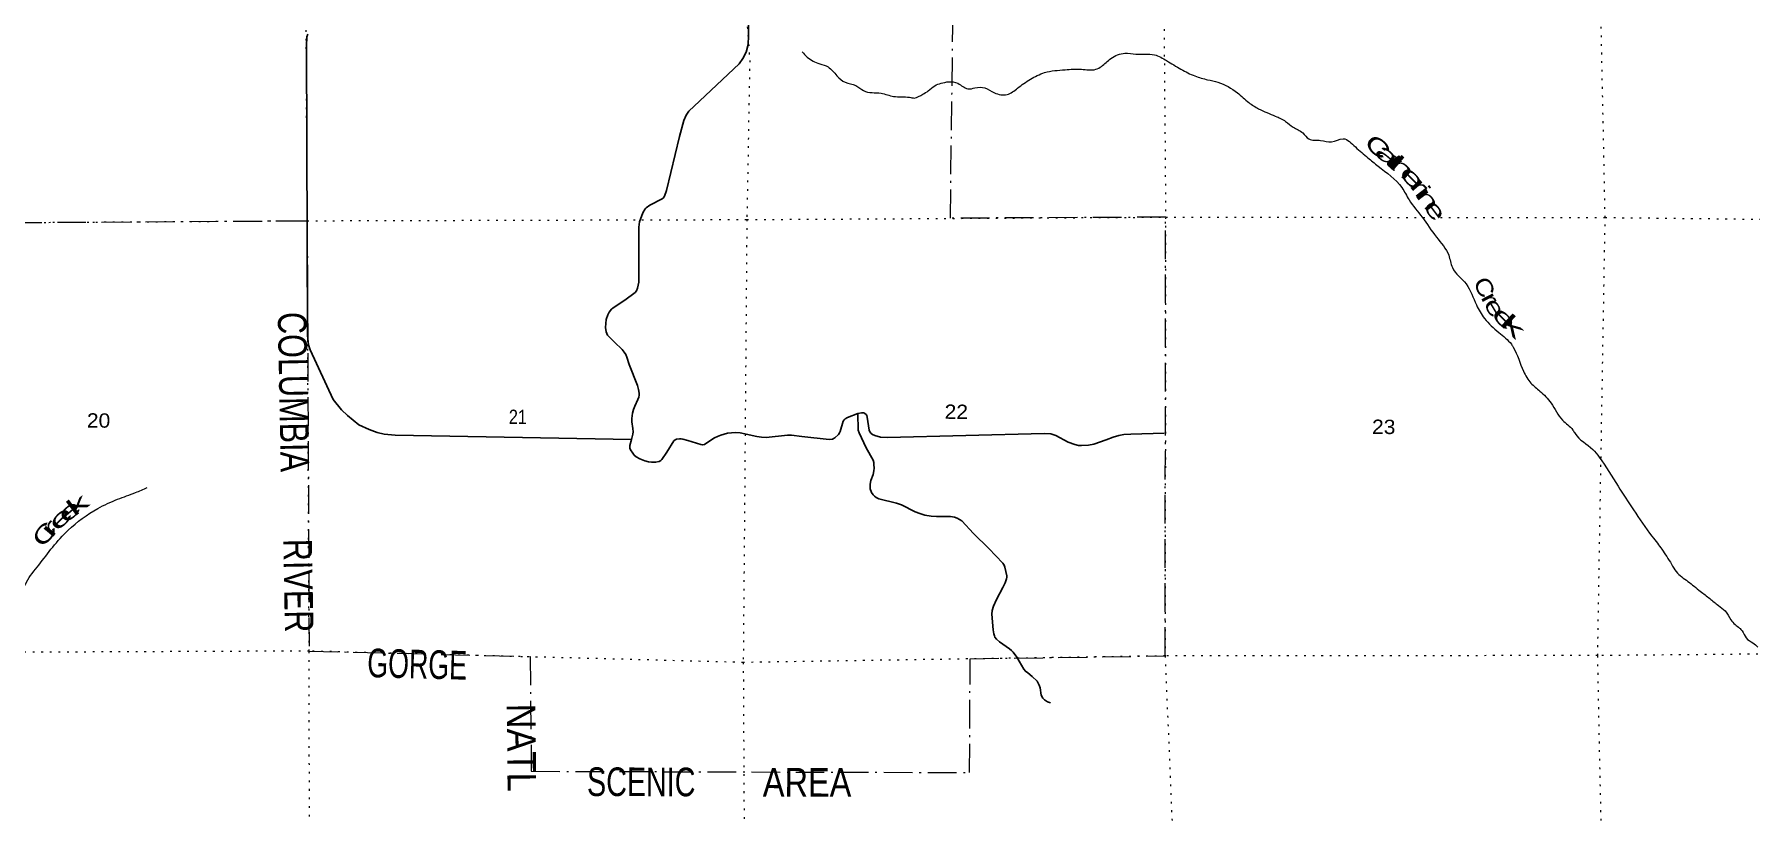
# Model space of a CAD drawing. Header units: feet. Extents: x -256679 to 5, y -731788 to -547785.
# Drawn here: x -117002 to -95959, y -651450 to -641924 of the extents above; entities that cross this region are included whole.
import ezdxf
from ezdxf.enums import TextEntityAlignment as Align

# ---------------------------------------------------------------- set-up
doc = ezdxf.new("R2010")
doc.units = ezdxf.units.FT
doc.header["$LTSCALE"] = 70
doc.linetypes.add('DOT_DASHED', pattern=[7.7, 5, -1.2, 0.3, -1.2])
doc.linetypes.add('DOTTED', pattern=[1.5, 0.3, -1.2])
for name, color, linetype, lineweight in [('29', 7, 'Continuous', 25), ('39', 7, 'Continuous', 13), ('44', 7, 'DOT_DASHED', 13), ('7', 7, 'DOTTED', 13)]:
    doc.layers.add(name, color=color, linetype=linetype, lineweight=lineweight)
doc.layers.add('41', color=7, linetype='Continuous')

msp = doc.modelspace()

# ---------------------------------------------------------------- linework, layer by layer
at = {"layer": '29'}
for p, q in [((-113674.69, -642061.92), (-113659.42, -645602.99)), ((-112587.96, -646824.72), (-109698.43, -646874.98))]:
    msp.add_line(p, q, dxfattribs=at)
for points in [[(-108397.36, -640261.73), (-108292.55, -641209.27), (-108266.83, -641755.28), (-108264.32, -641941.91), (-108270.23, -642048.28), (-108294.06, -642142.29)], [(-113657.03, -641919.14), (-113668.66, -641953.02), (-113674.69, -642061.92)], [(-108294.06, -642142.29), (-108335.83, -642219.78), (-108381.33, -642283.31), (-108931.54, -642799.92), (-108997.14, -642861.31), (-109028.88, -642910.01), (-109058.51, -642977.77), (-109109.3, -643172.56), (-109270.13, -643833.14), (-109293.41, -643900.88), (-109308.22, -643924.17), (-109320.92, -643934.77), (-109473.29, -644010.99), (-109519.84, -644044.85), (-109528.3, -644057.55), (-109557.93, -644104.15), (-109600.26, -644214.23), (-109608.72, -644282), (-109608.72, -644951.05), (-109622.46, -645025.13), (-109635.16, -645056.89), (-109651.05, -645078.08), (-109778.02, -645171.24), (-109921.92, -645264.4), (-109944.12, -645283.44), (-109971.63, -645317.31), (-109988.56, -645353.31), (-110006.57, -645408.37), (-110016.07, -645507.87), (-110006.57, -645560.81), (-109990.68, -645598.91), (-109971.63, -645620.08), (-109904.99, -645687.85), (-109813.45, -645774.65), (-109786.48, -645806.41)], [(-113659.42, -645602.99), (-113650.67, -645717.48), (-113629.51, -645781), (-113345.94, -646386.53), (-113244.36, -646513.57), (-113172.41, -646581.32), (-113032.74, -646695.65), (-112905.77, -646754.93), (-112808.43, -646788.81), (-112723.78, -646809.98), (-112587.96, -646824.72)], [(-109786.48, -645806.41), (-109767.95, -645837.11), (-109753.67, -645869.93), (-109726.16, -645958.86), (-109624.58, -646217.16), (-109612.93, -646264.79), (-109605.54, -646310.32), (-109603.41, -646335.72), (-109607.64, -646357.95), (-109620.35, -646388.66), (-109658.44, -646467), (-109674.3, -646508.28), (-109685.95, -646553.8), (-109693.35, -646618.38), (-109692.3, -646661.78), (-109679.6, -646742.24), (-109677.99, -646782.46), (-109679.6, -646812.11), (-109698.43, -646874.98)], [(-109698.43, -646874.98), (-109718.35, -646950.31), (-109717.61, -646981.2), (-109710.25, -647001.8), (-109683.05, -647044.48), (-109664.66, -647068.01), (-109641.13, -647087.14), (-109594.81, -647112.17), (-109533.77, -647137.17), (-109491.12, -647150.42), (-109454.35, -647154.83), (-109403.61, -647153.37), (-109360.22, -647143.06), (-109339.63, -647134.23), (-109327.13, -647120.99), (-109265.36, -647029.76), (-109180.06, -646894.39), (-109164.62, -646879.67), (-109148.44, -646873.78), (-109109.47, -646867.91), (-109090.35, -646867.9), (-109067.55, -646873.78), (-109006.52, -646888.51), (-108847.68, -646938.54), (-108827.09, -646942.95), (-108805.03, -646937.06), (-108774.14, -646917.93), (-108682.96, -646856.13), (-108644.72, -646838.47), (-108606.48, -646822.29), (-108524.12, -646800.22), (-108427.05, -646791.39), (-108368.22, -646794.33), (-108162.32, -646841.42), (-108107.17, -646848.78), (-108050.55, -646850.25), (-107788.02, -646823.76), (-107738.76, -646823.76), (-107615.21, -646838.48), (-107279.89, -646876.73), (-107238.71, -646872.33), (-107209.3, -646856.13), (-107165.17, -646814.94), (-107152.67, -646794.33), (-107144.58, -646776.68), (-107106.35, -646650.13), (-107095.32, -646636.89), (-107082.81, -646625.12), (-107056.34, -646608.93), (-106929.92, -646559.18)], [(-106929.92, -646559.18), (-106883.54, -646548.61), (-106855.59, -646550.08), (-106842.36, -646557.44), (-106827.65, -646569.21), (-106818.83, -646583.93), (-106814.41, -646603.05), (-106790.88, -646761.97), (-106780.59, -646784.04), (-106767.35, -646801.7), (-106751.18, -646814.94), (-106720.28, -646826.71), (-106651.17, -646845.85), (-106567.33, -646850.25), (-104649.51, -646803.17), (-104566.42, -646807.59), (-104508.32, -646826.71), (-104355.36, -646909.11), (-104273.74, -646938.55), (-104228.15, -646948.85), (-104190.64, -646950.31), (-104109.02, -646947.38), (-104043.57, -646932.65), (-103890.62, -646879.68), (-103804.58, -646847.32), (-103737.66, -646826.71), (-103675.16, -646816.42), (-103590.59, -646809.05), (-103181.13, -646800.45)], [(-106929.92, -646559.18), (-106922.89, -646761.95), (-106913.68, -646794.34), (-106825.44, -646976.8), (-106743.08, -647129.83), (-106734.63, -647159.25), (-106733.16, -647179.85), (-106730.96, -647226.94), (-106731.31, -647259.32), (-106741.26, -647304.92), (-106770.67, -647377.03), (-106778.38, -647424.13), (-106779.49, -647455.01), (-106776.55, -647478.56), (-106760.73, -647524.18), (-106739.78, -647553.6), (-106725.08, -647569.79), (-106703.02, -647585.97), (-106672.48, -647600.7), (-106454.82, -647653.67), (-106395.63, -647675.73), (-106225.38, -647759.62), (-106169.87, -647780.21), (-106108.1, -647799.33), (-106031.25, -647812.59), (-105966.91, -647816.99), (-105795.93, -647818.47), (-105747.77, -647825.82), (-105712.47, -647837.59), (-105683.06, -647852.31), (-105654.74, -647871.45), (-105513.55, -648024.48), (-105325.3, -648206.94), (-105154.7, -648389.4), (-105137.41, -648414.41), (-105128.59, -648437.95), (-105107.63, -648542.43), (-105105.78, -648558.61), (-105108.73, -648580.68), (-105127.85, -648627.76), (-105154.7, -648683.69), (-105231.18, -648830.83), (-105268.3, -648914.7), (-105284.48, -648967.68), (-105290, -649013.29), (-105272.36, -649201.64), (-105264.26, -649250.2), (-105258.74, -649278.15), (-105251.02, -649291.4), (-105230.43, -649316.41), (-105195.88, -649348.78), (-105072.34, -649437.07), (-105046.95, -649457.67), (-105030.41, -649475.33), (-104984.09, -649537.13), (-104898.23, -649683), (-104878.19, -649709.29), (-104849.51, -649729.89), (-104795.84, -649772.56), (-104737.01, -649831.42), (-104725.97, -649847.61), (-104711.26, -649878.51), (-104700.23, -649912.35), (-104684.05, -650000.64), (-104666.42, -650037.42), (-104645.81, -650060.97), (-104607.59, -650084.51), (-104572.29, -650096.28)]]:
    msp.add_lwpolyline(points, dxfattribs=at)
at = {"layer": '39'}
for points in [[(-107609.18, -642136.57), (-107547.45, -642201.35), (-107395.47, -642283.01), (-107293.35, -642320.08), (-107185.78, -642429.42), (-107084, -642508.61), (-106951.79, -642549.97), (-106857.89, -642611.03), (-106645.27, -642643.09), (-106490.93, -642680.63), (-106296.22, -642692.46), (-106238.05, -642701.03), (-106133.24, -642653.84), (-106066.65, -642614.32), (-105987.81, -642550.84), (-105911.26, -642521.45), (-105816.71, -642502.26), (-105706.41, -642521.34), (-105582.44, -642588.7), (-105495.99, -642577.46), (-105375.49, -642576.56), (-105257.47, -642635.84), (-105103.02, -642659.34), (-104973.86, -642580.27), (-104818.34, -642471.35), (-104644.97, -642390.68), (-104393.65, -642354.88), (-104192.77, -642348.71), (-104018.06, -642350.32), (-103949.49, -642314.84), (-103834.25, -642219.59), (-103660.99, -642152.97), (-103528.54, -642164.23), (-103299.66, -642172.36), (-103151.62, -642243.95), (-102975.73, -642347.91), (-102805.7, -642431.75), (-102649.42, -642477.33), (-102523.15, -642508.6), (-102285.2, -642637.21), (-102145.59, -642756.88), (-102025.7, -642832.23), (-101821.58, -642922.4), (-101695.58, -642987.77), (-101603.76, -643056.84), (-101485.84, -643128.16), (-101412.12, -643201.07), (-101267.67, -643218.46), (-101133.25, -643235.75), (-100992.37, -643198.93), (-100842.55, -643298.63), (-100688.98, -643430.47), (-100565.3, -643533.95), (-100274.2, -643795.48), (-100185.05, -643946.79), (-100024.09, -644158.96), (-99851.32, -644401.34), (-99700.48, -644623.45), (-99655.51, -644774.35), (-99488.43, -644974.54), (-99361.96, -645230.53), (-99262.88, -645395.98), (-99087.54, -645568.15), (-98934.06, -645712.03), (-98910.26, -645748.37), (-98786.09, -646040.46), (-98694.9, -646187.78), (-98585.23, -646285.1), (-98447.83, -646430.84), (-98308.93, -646638.8), (-98181.38, -646760.36), (-98155.61, -646802.74), (-97938.28, -646997.37), (-97858.71, -647092.41), (-97628.62, -647447.68), (-97440.14, -647734.35), (-97213.82, -648059.49), (-97148.23, -648144.37), (-97094.59, -648217.1), (-96975.58, -648400.79), (-96918.07, -648491.61), (-96774.44, -648611.32), (-96622.77, -648731.11), (-96507.01, -648820.46), (-96401.26, -648905.71), (-96319.46, -648972.68), (-96248.03, -649079.69), (-96198.29, -649138.34), (-96142.41, -649180.99), (-96110.55, -649215.39), (-96061.04, -649302.13), (-95981.2, -649363.06), (-95917.47, -649414.82)], [(-118449.73, -650809.51), (-118504.64, -650649.9), (-118481.85, -650563.83), (-118427.19, -650510.16), (-118363.89, -650380.33), (-118298.35, -650222.42), (-118198.81, -650082.88), (-118053.32, -649971.86), (-117821.33, -649843.58), (-117633.2, -649674.76), (-117483.1, -649491.55), (-117362.83, -649269.94), (-117234.22, -649012.28), (-117160.05, -648780.21), (-117098.51, -648620.26), (-116948.21, -648410.97), (-116777.74, -648191.82), (-116587.29, -647984.91), (-116227.67, -647719.35), (-115983.76, -647607.24), (-115764.19, -647524.99), (-115621.11, -647464.11)]]:
    msp.add_spline(points, degree=3, dxfattribs=at)
at = {"layer": '44'}
msp.add_lwpolyline([(-124145.87, -640188.02), (-124146.9, -641432.55), (-122792.85, -641449.72), (-122604.44, -642208.81), (-121504.21, -642208.42), (-121506.49, -644189.36), (-118876.6, -644233.66), (-113664.81, -644201.53), (-113640.99, -649462.82), (-110937.18, -649530.46), (-110922.82, -650932.88), (-105560.79, -650947.79), (-105555.33, -649556.68), (-103170.19, -649521.4), (-103163.05, -644158.06), (-105796.47, -644170.51), (-105761.74, -641471.06), (-97842.98, -641479.29), (-97866.51, -640307.41)], dxfattribs=at)
at = {"layer": '7'}
for points in [[(-113609.44, -656999.57), (-113631.37, -654740.04), (-113640.99, -649462.82), (-113664.81, -644201.53), (-113684.89, -640235.4)], [(-108397.36, -640261.73), (-108250.67, -642241.01), (-108286.46, -644186.99), (-108330.16, -649602.16), (-108304, -654821.34), (-108289.83, -658788.35)], [(-103196.48, -640284.35), (-103163.05, -644158.06), (-103170.19, -649521.4), (-102946.01, -654840.73), (-102935.63, -658779.61), (-102939.04, -658844.79)], [(-97769.06, -654977.42), (-97770.22, -654790.21), (-97878.29, -649518.1), (-97786.86, -644161.56), (-97866.51, -640307.41)], [(-121506.49, -644189.36), (-118876.6, -644233.66), (-113664.81, -644201.53), (-108286.46, -644186.99), (-103163.05, -644158.06), (-97786.86, -644161.56), (-95895.65, -644182.98)], [(-95917.6, -649500.06), (-97878.29, -649518.1), (-103170.19, -649521.4), (-108330.16, -649602.16), (-113640.99, -649462.82), (-118890.87, -649484.57), (-120050.41, -649487.92), (-124186.88, -649499.87)]]:
    msp.add_lwpolyline(points, dxfattribs=at)

# ---------------------------------------------------------------- texts
at = {"layer": '41'}
for s, rotation, width, p in [('C', 319.443, 1.6, (-100632.53, -643373.49)), ('a', 320.062, 1.9, (-100514.43, -643472.28)), ('t', 319.582, 1.8, (-100417.48, -643554.76)), ('h', 319.582, 1.95, (-100331.15, -643628.27)), ('e', 314.717, 2.05, (-100213.66, -643742.21)), ('r', 310.949, 2.1, (-100133.34, -643840.96)), ('i', 307.737, 1.6, (-100093.58, -643908.56)), ('n', 307.393, 1.85, (-100033.03, -643999.11)), ('e', 306.978, 1.7, (-99944.75, -644131.32)), ('C', 296.289, 1.25, (-99353.62, -645058.47)), ('r', 297.525, 1.55, (-99282.19, -645197.27)), ('e', 300.955, 1.5, (-99222.53, -645312.85)), ('e', 314.498, 2, (-99088.19, -645462.66)), ('k', 316.55, 2.2, (-98984.31, -645561.77))]:
    msp.add_text(s, height=200, rotation=rotation, dxfattribs=dict(at, width=width)).set_placement(p, align=Align.CENTER)
for s, rotation, width, p in [('e', 40.471, 1.85, (-116618.08, -647912.32)), ('k', 36.711, 1.9, (-116517.56, -647826.42)), ('C', 52.092, 1.55, (-116892.38, -648210.25)), ('r', 49.675, 2.05, (-116796.41, -648094.22)), ('e', 45.856, 2, (-116718.02, -648011.12))]:
    msp.add_text(s, height=200, rotation=rotation, dxfattribs=dict(at, width=width)).set_placement(p)
at = {"layer": '44'}
for s, rotation, width, p in [('COLUMBIA', 271.079, 0.8, (-114025.02, -645320.16)), ('RIVER', 271.079, 0.8, (-113958.22, -648093.61)), ('GORGE', 358.497, 0.7, (-112933.08, -649781.01)), ('NATL', 270.587, 0.9, (-111223.78, -650107.3)), ('SCENIC', 359.841, 0.75, (-110241.73, -651234.65)), ('AREA', 359.841, 0.85, (-108091.51, -651240.89))]:
    msp.add_text(s, height=350, rotation=rotation, dxfattribs=dict(at, width=width)).set_placement(p)
at = {"layer": '7'}
for s, width, p in [('20', 1.1, (-116360.48, -646729.53)), ('21', 0.85, (-111198.9, -646685.69)), ('22', 1.1, (-105868.09, -646622.94)), ('23', 1.1, (-100639.59, -646807.31))]:
    msp.add_text(s, height=175, rotation=359.471, dxfattribs=dict(at, width=width)).set_placement(p)

doc.saveas('drawing.dxf')
